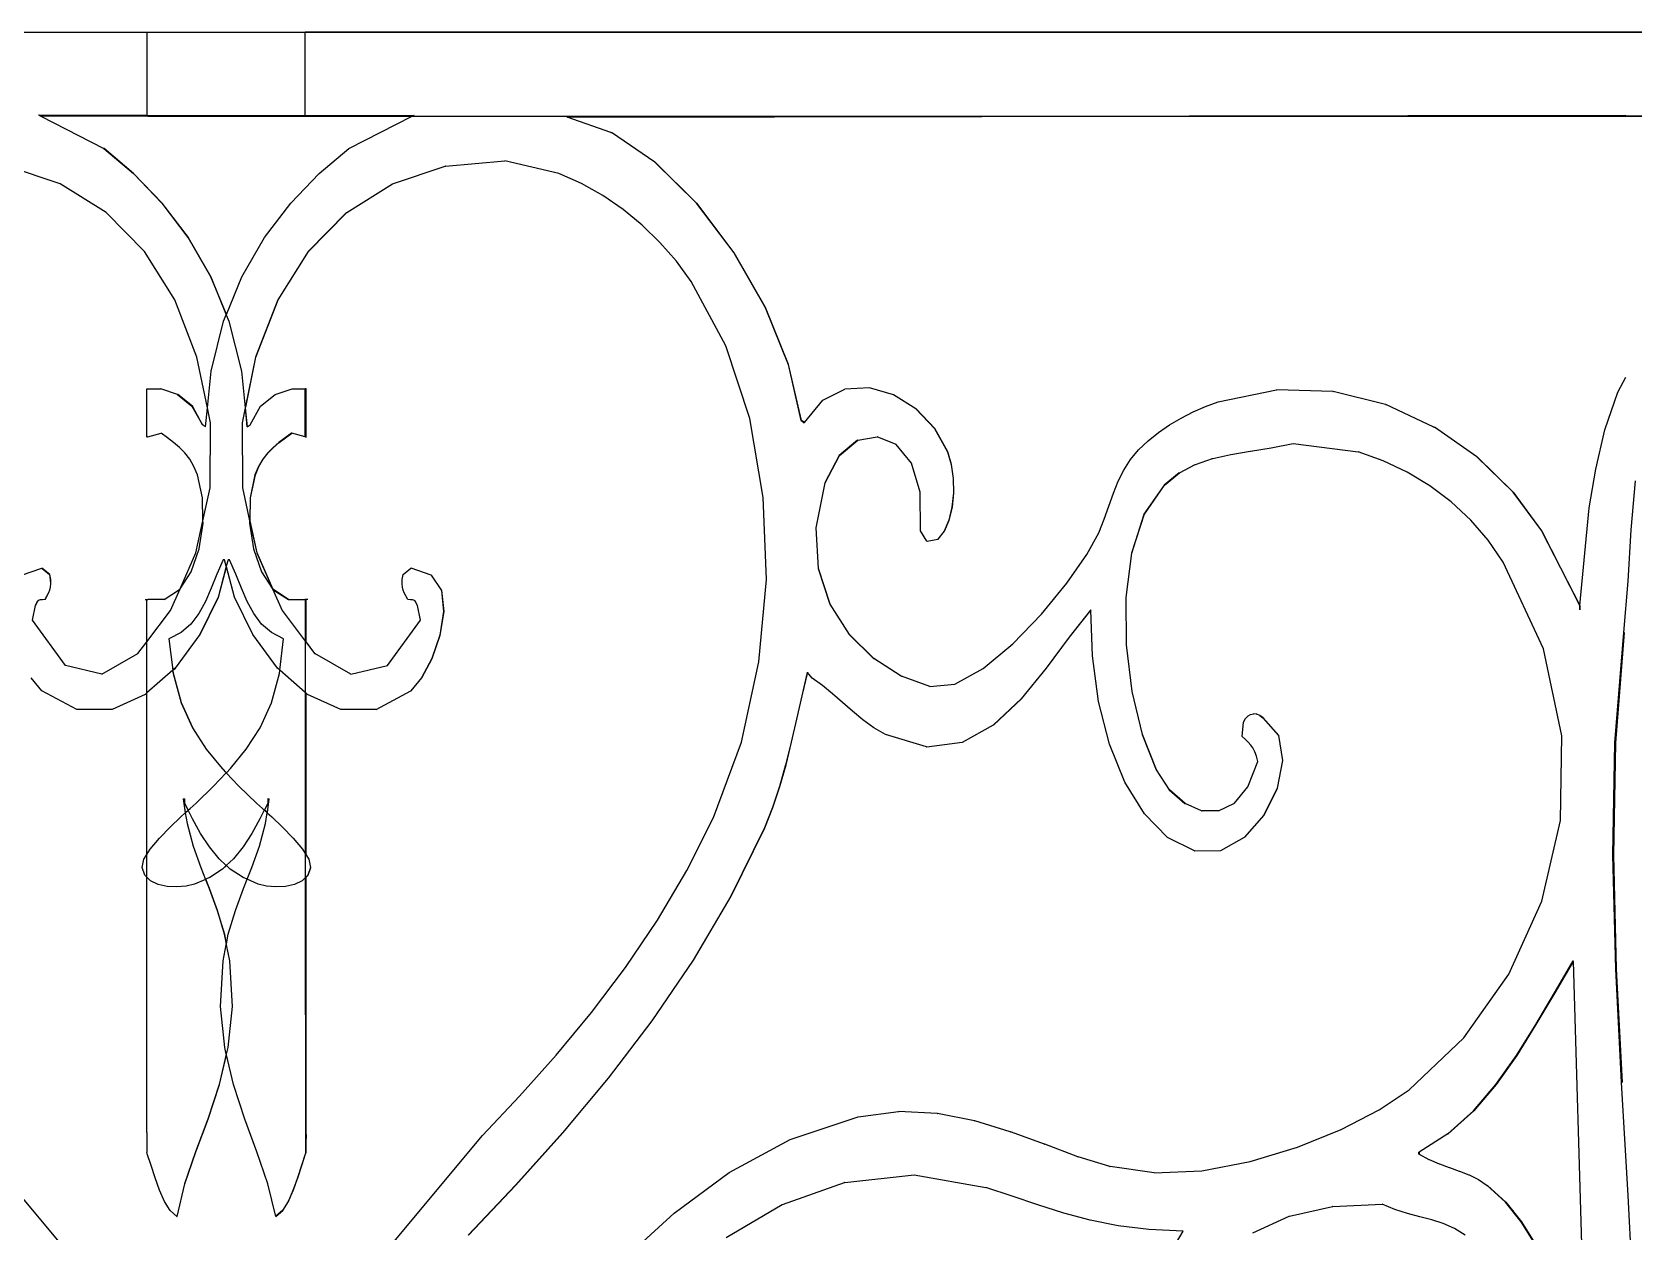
# Model space of a CAD drawing. Header units: inches. Extents: x 3672 to 10975, y -27382 to -746.
# Drawn here: x 4396.46 to 4407.75, y -26983.05 to -26974.6 of the extents above; entities that cross this region are included whole.
import ezdxf

# ---------------------------------------------------------------- set-up
doc = ezdxf.new("R2010")
doc.units = ezdxf.units.IN
doc.header["$LTSCALE"] = 17
doc.header["$MEASUREMENT"] = 0
doc.layers.add('25 BOT BAR', color=12, linetype='Continuous', lineweight=25)

msp = doc.modelspace()

# ---------------------------------------------------------------- linework, layer by layer
for p, q in [((4381.784, -26974.596), (4397.266, -26974.596)), ((4397.266, -26974.596), (4397.266, -26975.184)), ((4397.266, -26974.596), (4407.688, -26974.596)), ((4398.383, -26975.184), (4398.383, -26974.596)), ((4413.784, -26974.596), (4398.383, -26974.596)), ((4396.506, -26975.181), (4396.504, -26975.181)), ((4396.518, -26975.189), (4396.506, -26975.181)), ((4397.266, -26975.184), (4396.506, -26975.181)), ((4396.52, -26975.189), (4396.518, -26975.189)), ((4396.52, -26975.189), (4396.964, -26975.415)), ((4397.266, -26975.189), (4396.52, -26975.189)), ((4397.266, -26975.184), (4397.266, -26975.189)), ((4397.828, -26975.186), (4397.266, -26975.184)), ((4397.273, -26975.189), (4397.266, -26975.189)), ((4397.273, -26975.189), (4397.828, -26975.186)), ((4397.273, -26975.189), (4398.383, -26975.189)), ((4398.383, -26975.184), (4397.828, -26975.186)), ((4398.383, -26975.189), (4397.828, -26975.186)), ((4398.383, -26975.184), (4398.389, -26975.184)), ((4398.383, -26975.189), (4398.383, -26975.184)), ((4398.383, -26975.189), (4398.389, -26975.189)), ((4398.389, -26975.184), (4399.15, -26975.181)), ((4398.389, -26975.184), (4398.389, -26975.189)), ((4398.389, -26975.189), (4399.136, -26975.189)), ((4398.69, -26975.415), (4399.136, -26975.189)), ((4399.136, -26975.189), (4399.15, -26975.181)), ((4399.136, -26975.189), (4404.611, -26975.189)), ((4400.229, -26975.196), (4400.227, -26975.196)), ((4400.229, -26975.196), (4404.611, -26975.189)), ((4400.537, -26975.303), (4400.229, -26975.196)), ((4404.606, -26975.189), (4409.062, -26975.181)), ((4404.606, -26975.189), (4409.06, -26975.189)), ((4404.613, -26975.189), (4404.611, -26975.189)), ((4407.688, -26975.183), (4404.613, -26975.189)), ((4404.613, -26975.189), (4407.688, -26975.189)), ((4400.537, -26975.303), (4400.54, -26975.303)), ((4400.846, -26975.512), (4400.54, -26975.303)), ((4396.964, -26975.415), (4397.172, -26975.592)), ((4396.966, -26975.415), (4396.964, -26975.415)), ((4397.174, -26975.592), (4396.966, -26975.415)), ((4398.482, -26975.592), (4398.69, -26975.415)), ((4396.657, -26975.664), (4396.284, -26975.541)), ((4398.999, -26975.664), (4399.37, -26975.541)), ((4399.372, -26975.541), (4399.37, -26975.541)), ((4399.372, -26975.541), (4399.79, -26975.503)), ((4400.171, -26975.591), (4399.79, -26975.503)), ((4400.846, -26975.512), (4400.848, -26975.512)), ((4400.846, -26975.512), (4401.139, -26975.802)), ((4401.141, -26975.802), (4400.848, -26975.512)), ((4396.98, -26975.866), (4396.657, -26975.664)), ((4397.172, -26975.592), (4397.373, -26975.801)), ((4397.174, -26975.592), (4397.172, -26975.592)), ((4397.375, -26975.801), (4397.174, -26975.592)), ((4398.281, -26975.801), (4398.482, -26975.592)), ((4398.676, -26975.866), (4398.997, -26975.664)), ((4398.997, -26975.664), (4398.999, -26975.664)), ((4400.329, -26975.663), (4400.171, -26975.591)), ((4400.48, -26975.748), (4400.329, -26975.663)), ((4400.623, -26975.846), (4400.48, -26975.748)), ((4397.25, -26976.141), (4396.98, -26975.866)), ((4397.373, -26975.801), (4397.557, -26976.042)), ((4397.375, -26975.801), (4397.373, -26975.801)), ((4397.559, -26976.042), (4397.375, -26975.801)), ((4398.097, -26976.042), (4398.281, -26975.801)), ((4398.674, -26975.866), (4398.404, -26976.141)), ((4398.406, -26976.141), (4398.676, -26975.866)), ((4398.674, -26975.866), (4398.676, -26975.866)), ((4400.757, -26975.956), (4400.623, -26975.846)), ((4401.139, -26975.802), (4401.141, -26975.802)), ((4401.139, -26975.802), (4401.402, -26976.15)), ((4401.405, -26976.15), (4401.141, -26975.802)), ((4400.882, -26976.078), (4400.757, -26975.956)), ((4397.557, -26976.042), (4397.717, -26976.319)), ((4397.559, -26976.042), (4397.557, -26976.042)), ((4397.719, -26976.319), (4397.559, -26976.042)), ((4397.937, -26976.319), (4398.097, -26976.042)), ((4400.998, -26976.21), (4400.882, -26976.078)), ((4397.464, -26976.483), (4397.25, -26976.141)), ((4398.404, -26976.141), (4398.189, -26976.483)), ((4398.192, -26976.483), (4398.406, -26976.141)), ((4398.404, -26976.141), (4398.406, -26976.141)), ((4401.102, -26976.352), (4400.998, -26976.21)), ((4401.402, -26976.15), (4401.623, -26976.536)), ((4401.402, -26976.15), (4401.405, -26976.15)), ((4401.625, -26976.536), (4401.405, -26976.15)), ((4397.719, -26976.319), (4397.717, -26976.319)), ((4397.717, -26976.319), (4397.827, -26976.588)), ((4397.828, -26976.585), (4397.719, -26976.319)), ((4397.828, -26976.585), (4397.937, -26976.319)), ((4401.346, -26976.805), (4401.102, -26976.352)), ((4397.62, -26976.887), (4397.464, -26976.483)), ((4397.827, -26976.588), (4397.828, -26976.585)), ((4398.189, -26976.483), (4398.033, -26976.887)), ((4398.035, -26976.887), (4398.192, -26976.483)), ((4398.189, -26976.483), (4398.192, -26976.483)), ((4401.623, -26976.536), (4401.785, -26976.938)), ((4401.623, -26976.536), (4401.625, -26976.536)), ((4401.787, -26976.938), (4401.625, -26976.536)), ((4397.72, -26976.985), (4397.808, -26976.633)), ((4397.808, -26976.633), (4397.827, -26976.588)), ((4397.827, -26976.588), (4397.845, -26976.633)), ((4397.845, -26976.633), (4397.933, -26976.985)), ((4401.515, -26977.319), (4401.346, -26976.805)), ((4397.694, -26977.244), (4397.62, -26976.887)), ((4398.033, -26976.887), (4397.961, -26977.237)), ((4397.962, -26977.244), (4398.035, -26976.887)), ((4398.033, -26976.887), (4398.035, -26976.887)), ((4397.694, -26977.244), (4397.72, -26976.985)), ((4397.933, -26976.985), (4397.96, -26977.244)), ((4401.785, -26976.938), (4401.787, -26976.938)), ((4401.785, -26976.938), (4401.876, -26977.333)), ((4401.879, -26977.333), (4401.787, -26976.938)), ((4407.631, -26977.133), (4407.688, -26977.026)), ((4397.266, -26977.108), (4397.273, -26977.108)), ((4397.266, -26977.449), (4397.266, -26977.108)), ((4397.273, -26977.108), (4397.363, -26977.11)), ((4397.363, -26977.11), (4397.365, -26977.11)), ((4397.484, -26977.149), (4397.365, -26977.11)), ((4397.484, -26977.149), (4397.486, -26977.149)), ((4397.484, -26977.149), (4397.585, -26977.231)), ((4397.588, -26977.231), (4397.486, -26977.149)), ((4398.068, -26977.231), (4398.17, -26977.149)), ((4398.17, -26977.149), (4398.291, -26977.11)), ((4398.291, -26977.11), (4398.383, -26977.108)), ((4398.389, -26977.108), (4398.383, -26977.108)), ((4398.383, -26977.447), (4398.383, -26977.108)), ((4398.389, -26977.449), (4398.389, -26977.108)), ((4402.029, -26977.19), (4402.186, -26977.112)), ((4402.358, -26977.103), (4402.186, -26977.112)), ((4402.527, -26977.152), (4402.358, -26977.103)), ((4404.816, -26977.201), (4405.227, -26977.117)), ((4405.227, -26977.117), (4405.23, -26977.117)), ((4405.623, -26977.128), (4405.23, -26977.117)), ((4405.623, -26977.128), (4405.625, -26977.128)), ((4405.995, -26977.22), (4405.625, -26977.128)), ((4407.541, -26977.397), (4407.631, -26977.133)), ((4397.585, -26977.231), (4397.588, -26977.231)), ((4397.585, -26977.231), (4397.658, -26977.362)), ((4397.66, -26977.362), (4397.588, -26977.231)), ((4397.68, -26977.376), (4397.694, -26977.244)), ((4397.715, -26977.348), (4397.694, -26977.244)), ((4397.96, -26977.244), (4397.938, -26977.348)), ((4397.961, -26977.237), (4397.96, -26977.244)), ((4397.96, -26977.244), (4397.973, -26977.377)), ((4397.962, -26977.244), (4397.961, -26977.237)), ((4397.975, -26977.376), (4397.962, -26977.244)), ((4397.996, -26977.362), (4398.068, -26977.231)), ((4401.9, -26977.347), (4402.029, -26977.19)), ((4402.527, -26977.152), (4402.529, -26977.152)), ((4402.685, -26977.251), (4402.529, -26977.152)), ((4402.685, -26977.251), (4402.687, -26977.251)), ((4402.685, -26977.251), (4402.817, -26977.388)), ((4402.819, -26977.388), (4402.687, -26977.251)), ((4404.639, -26977.272), (4404.727, -26977.234)), ((4404.727, -26977.234), (4404.816, -26977.201)), ((4405.995, -26977.22), (4405.998, -26977.22)), ((4406.336, -26977.378), (4405.998, -26977.22)), ((4397.658, -26977.362), (4397.66, -26977.362)), ((4397.68, -26977.376), (4397.66, -26977.362)), ((4397.68, -26977.377), (4397.68, -26977.376)), ((4397.714, -26977.807), (4397.715, -26977.348)), ((4397.938, -26977.348), (4397.94, -26977.807)), ((4397.973, -26977.377), (4397.975, -26977.376)), ((4397.975, -26977.376), (4397.996, -26977.362)), ((4401.61, -26977.874), (4401.515, -26977.319)), ((4401.876, -26977.333), (4401.879, -26977.333)), ((4401.9, -26977.347), (4401.879, -26977.333)), ((4401.879, -26977.333), (4401.899, -26977.348)), ((4401.899, -26977.348), (4401.9, -26977.347)), ((4404.395, -26977.417), (4404.473, -26977.363)), ((4404.473, -26977.363), (4404.554, -26977.315)), ((4404.554, -26977.315), (4404.639, -26977.272)), ((4397.273, -26977.447), (4397.266, -26977.449)), ((4397.273, -26977.447), (4397.367, -26977.421)), ((4397.412, -26977.454), (4397.367, -26977.421)), ((4397.455, -26977.488), (4397.412, -26977.454)), ((4397.497, -26977.523), (4397.455, -26977.488)), ((4398.198, -26977.488), (4398.157, -26977.523)), ((4398.159, -26977.523), (4398.2, -26977.488)), ((4398.242, -26977.454), (4398.198, -26977.488)), ((4398.2, -26977.488), (4398.198, -26977.488)), ((4398.2, -26977.488), (4398.244, -26977.454)), ((4398.287, -26977.421), (4398.242, -26977.454)), ((4398.244, -26977.454), (4398.242, -26977.454)), ((4398.244, -26977.454), (4398.289, -26977.421)), ((4398.289, -26977.421), (4398.287, -26977.421)), ((4398.383, -26977.447), (4398.289, -26977.421)), ((4398.383, -26977.447), (4398.389, -26977.449)), ((4402.274, -26977.471), (4402.145, -26977.579)), ((4402.147, -26977.579), (4402.276, -26977.471)), ((4402.274, -26977.471), (4402.276, -26977.471)), ((4402.276, -26977.471), (4402.414, -26977.447)), ((4402.546, -26977.502), (4402.414, -26977.447)), ((4402.817, -26977.388), (4402.819, -26977.388)), ((4402.817, -26977.388), (4402.909, -26977.553)), ((4402.911, -26977.553), (4402.819, -26977.388)), ((4404.255, -26977.538), (4404.322, -26977.475)), ((4404.322, -26977.475), (4404.395, -26977.417)), ((4406.336, -26977.378), (4406.339, -26977.378)), ((4406.638, -26977.589), (4406.339, -26977.378)), ((4407.476, -26977.676), (4407.541, -26977.397)), ((4397.535, -26977.561), (4397.497, -26977.523)), ((4397.569, -26977.604), (4397.535, -26977.561)), ((4398.119, -26977.561), (4398.084, -26977.604)), ((4398.087, -26977.604), (4398.121, -26977.561)), ((4398.157, -26977.523), (4398.119, -26977.561)), ((4398.121, -26977.561), (4398.119, -26977.561)), ((4398.121, -26977.561), (4398.159, -26977.523)), ((4398.159, -26977.523), (4398.157, -26977.523)), ((4402.145, -26977.579), (4402.045, -26977.772)), ((4402.047, -26977.772), (4402.147, -26977.579)), ((4402.145, -26977.579), (4402.147, -26977.579)), ((4402.654, -26977.633), (4402.546, -26977.502)), ((4402.909, -26977.553), (4402.911, -26977.553)), ((4402.909, -26977.553), (4402.934, -26977.641)), ((4402.936, -26977.641), (4402.911, -26977.553)), ((4404.197, -26977.607), (4404.255, -26977.538)), ((4404.656, -26977.641), (4404.775, -26977.6)), ((4404.775, -26977.6), (4404.777, -26977.6)), ((4404.777, -26977.6), (4404.904, -26977.571)), ((4404.904, -26977.571), (4404.906, -26977.571)), ((4404.906, -26977.571), (4405.042, -26977.548)), ((4405.042, -26977.548), (4405.044, -26977.548)), ((4405.044, -26977.548), (4405.188, -26977.525)), ((4405.19, -26977.525), (4405.188, -26977.525)), ((4405.19, -26977.525), (4405.343, -26977.494)), ((4405.343, -26977.494), (4405.803, -26977.553)), ((4405.979, -26977.616), (4405.803, -26977.553)), ((4406.638, -26977.589), (4406.64, -26977.589)), ((4406.638, -26977.589), (4406.893, -26977.837)), ((4406.895, -26977.837), (4406.64, -26977.589)), ((4397.599, -26977.655), (4397.569, -26977.604)), ((4397.624, -26977.714), (4397.599, -26977.655)), ((4397.659, -26977.876), (4397.624, -26977.714)), ((4398.029, -26977.714), (4397.995, -26977.876)), ((4397.997, -26977.876), (4398.032, -26977.714)), ((4398.054, -26977.655), (4398.029, -26977.714)), ((4398.032, -26977.714), (4398.029, -26977.714)), ((4398.032, -26977.714), (4398.057, -26977.655)), ((4398.084, -26977.604), (4398.054, -26977.655)), ((4398.057, -26977.655), (4398.054, -26977.655)), ((4398.057, -26977.655), (4398.087, -26977.604)), ((4398.087, -26977.604), (4398.084, -26977.604)), ((4402.717, -26977.837), (4402.654, -26977.633)), ((4402.934, -26977.641), (4402.936, -26977.641)), ((4402.934, -26977.641), (4402.948, -26977.74)), ((4402.95, -26977.74), (4402.936, -26977.641)), ((4404.112, -26977.76), (4404.15, -26977.681)), ((4404.15, -26977.681), (4404.197, -26977.607)), ((4404.541, -26977.701), (4404.434, -26977.787)), ((4404.437, -26977.787), (4404.543, -26977.701)), ((4404.541, -26977.701), (4404.543, -26977.701)), ((4404.543, -26977.701), (4404.654, -26977.641)), ((4404.654, -26977.641), (4404.656, -26977.641)), ((4406.148, -26977.696), (4405.979, -26977.616)), ((4406.308, -26977.793), (4406.148, -26977.696)), ((4407.43, -26977.948), (4407.476, -26977.676)), ((4397.662, -26978.04), (4397.714, -26977.807)), ((4397.94, -26977.807), (4397.991, -26978.04)), ((4402.045, -26977.772), (4401.98, -26978.089)), ((4401.982, -26978.089), (4402.047, -26977.772)), ((4402.045, -26977.772), (4402.047, -26977.772)), ((4402.948, -26977.74), (4402.95, -26977.74)), ((4402.948, -26977.74), (4402.95, -26977.842)), ((4402.952, -26977.842), (4402.95, -26977.74)), ((4404.078, -26977.844), (4404.112, -26977.76)), ((4404.434, -26977.787), (4404.293, -26977.993)), ((4404.295, -26977.993), (4404.437, -26977.787)), ((4404.434, -26977.787), (4404.437, -26977.787)), ((4406.457, -26977.906), (4406.308, -26977.793)), ((4407.725, -26978.102), (4407.757, -26977.758)), ((4397.662, -26978.04), (4397.659, -26977.876)), ((4397.995, -26977.876), (4397.992, -26978.031)), ((4397.994, -26978.04), (4397.997, -26977.876)), ((4397.997, -26977.876), (4397.995, -26977.876)), ((4401.632, -26978.452), (4401.61, -26977.874)), ((4402.718, -26978.109), (4402.717, -26977.837)), ((4402.95, -26977.842), (4402.94, -26977.943)), ((4402.943, -26977.943), (4402.952, -26977.842)), ((4402.95, -26977.842), (4402.952, -26977.842)), ((4404.013, -26978.026), (4404.078, -26977.844)), ((4406.595, -26978.033), (4406.457, -26977.906)), ((4406.893, -26977.837), (4406.895, -26977.837)), ((4406.893, -26977.837), (4407.094, -26978.109)), ((4407.096, -26978.109), (4406.895, -26977.837)), ((4397.612, -26978.265), (4397.662, -26978.04)), ((4397.663, -26978.056), (4397.662, -26978.04)), ((4397.992, -26978.031), (4397.991, -26978.04)), ((4397.991, -26978.04), (4397.993, -26978.049)), ((4397.991, -26978.04), (4397.991, -26978.056)), ((4397.994, -26978.04), (4397.992, -26978.031)), ((4397.993, -26978.049), (4397.994, -26978.04)), ((4397.993, -26978.049), (4398.042, -26978.265)), ((4398.044, -26978.265), (4397.994, -26978.04)), ((4402.919, -26978.035), (4402.886, -26978.112)), ((4402.888, -26978.112), (4402.921, -26978.035)), ((4402.94, -26977.943), (4402.919, -26978.035)), ((4402.919, -26978.035), (4402.921, -26978.035)), ((4402.921, -26978.035), (4402.943, -26977.943)), ((4402.94, -26977.943), (4402.943, -26977.943)), ((4403.975, -26978.124), (4404.013, -26978.026)), ((4404.293, -26977.993), (4404.205, -26978.266)), ((4404.207, -26978.266), (4404.295, -26977.993)), ((4404.293, -26977.993), (4404.295, -26977.993)), ((4406.717, -26978.174), (4406.595, -26978.033)), ((4407.365, -26978.636), (4407.43, -26977.948)), ((4397.636, -26978.236), (4397.663, -26978.056)), ((4397.991, -26978.056), (4398.018, -26978.236)), ((4401.98, -26978.089), (4401.997, -26978.375)), ((4401.98, -26978.089), (4401.982, -26978.089)), ((4401.999, -26978.375), (4401.982, -26978.089)), ((4402.763, -26978.182), (4402.718, -26978.109)), ((4402.886, -26978.112), (4402.841, -26978.168)), ((4402.843, -26978.168), (4402.888, -26978.112)), ((4402.886, -26978.112), (4402.888, -26978.112)), ((4403.89, -26978.277), (4403.975, -26978.124)), ((4407.094, -26978.109), (4407.363, -26978.636)), ((4407.094, -26978.109), (4407.096, -26978.109)), ((4407.365, -26978.636), (4407.096, -26978.109)), ((4407.704, -26978.465), (4407.725, -26978.102)), ((4397.501, -26978.517), (4397.612, -26978.265)), ((4397.58, -26978.398), (4397.636, -26978.236)), ((4398.018, -26978.236), (4398.074, -26978.398)), ((4398.042, -26978.265), (4398.044, -26978.265)), ((4398.042, -26978.265), (4398.148, -26978.507)), ((4398.154, -26978.517), (4398.044, -26978.265)), ((4402.763, -26978.182), (4402.765, -26978.182)), ((4402.765, -26978.182), (4402.841, -26978.168)), ((4402.841, -26978.168), (4402.843, -26978.168)), ((4403.75, -26978.477), (4403.89, -26978.277)), ((4404.205, -26978.266), (4404.165, -26978.58)), ((4404.167, -26978.58), (4404.207, -26978.266)), ((4404.205, -26978.266), (4404.207, -26978.266)), ((4406.824, -26978.329), (4406.717, -26978.174)), ((4396.383, -26978.421), (4396.526, -26978.372)), ((4396.528, -26978.372), (4396.526, -26978.372)), ((4396.526, -26978.372), (4396.527, -26978.373)), ((4396.528, -26978.372), (4396.527, -26978.373)), ((4396.527, -26978.373), (4396.582, -26978.416)), ((4396.584, -26978.416), (4396.528, -26978.372)), ((4397.804, -26978.314), (4397.761, -26978.415)), ((4397.827, -26978.359), (4397.769, -26978.576)), ((4397.772, -26978.576), (4397.828, -26978.363)), ((4397.815, -26978.314), (4397.804, -26978.314)), ((4397.827, -26978.359), (4397.815, -26978.314)), ((4397.839, -26978.314), (4397.827, -26978.359)), ((4397.828, -26978.363), (4397.827, -26978.359)), ((4397.884, -26978.576), (4397.828, -26978.363)), ((4397.85, -26978.314), (4397.839, -26978.314)), ((4397.893, -26978.415), (4397.85, -26978.314)), ((4399.072, -26978.416), (4399.128, -26978.372)), ((4399.128, -26978.372), (4399.13, -26978.372)), ((4399.13, -26978.372), (4399.129, -26978.373)), ((4399.27, -26978.421), (4399.13, -26978.372)), ((4401.997, -26978.375), (4401.999, -26978.375)), ((4401.997, -26978.375), (4402.08, -26978.626)), ((4402.082, -26978.626), (4401.999, -26978.375)), ((4407.109, -26978.94), (4406.824, -26978.329)), ((4396.584, -26978.416), (4396.582, -26978.416)), ((4396.582, -26978.416), (4396.587, -26978.453)), ((4396.589, -26978.453), (4396.584, -26978.416)), ((4396.588, -26978.482), (4396.586, -26978.506)), ((4396.589, -26978.453), (4396.587, -26978.453)), ((4396.587, -26978.453), (4396.588, -26978.482)), ((4396.588, -26978.506), (4396.59, -26978.482)), ((4396.59, -26978.482), (4396.588, -26978.482)), ((4396.59, -26978.482), (4396.589, -26978.453)), ((4397.501, -26978.517), (4397.58, -26978.398)), ((4397.761, -26978.415), (4397.721, -26978.513)), ((4397.933, -26978.513), (4397.893, -26978.415)), ((4398.074, -26978.398), (4398.152, -26978.517)), ((4399.066, -26978.482), (4399.067, -26978.453)), ((4399.068, -26978.506), (4399.066, -26978.482)), ((4399.067, -26978.453), (4399.072, -26978.416)), ((4399.27, -26978.421), (4399.343, -26978.53)), ((4399.27, -26978.421), (4399.273, -26978.421)), ((4399.345, -26978.53), (4399.273, -26978.421)), ((4401.58, -26979.033), (4401.632, -26978.452)), ((4403.571, -26978.696), (4403.75, -26978.477)), ((4407.673, -26978.826), (4407.704, -26978.465)), ((4396.495, -26978.608), (4396.489, -26978.619)), ((4396.492, -26978.619), (4396.497, -26978.608)), ((4396.5, -26978.602), (4396.495, -26978.608)), ((4396.497, -26978.608), (4396.495, -26978.608)), ((4396.497, -26978.608), (4396.502, -26978.602)), ((4396.502, -26978.602), (4396.5, -26978.602)), ((4396.506, -26978.598), (4396.502, -26978.602)), ((4396.508, -26978.598), (4396.506, -26978.598)), ((4396.515, -26978.596), (4396.508, -26978.598)), ((4396.517, -26978.596), (4396.515, -26978.596)), ((4396.528, -26978.595), (4396.517, -26978.596)), ((4396.531, -26978.595), (4396.528, -26978.595)), ((4396.548, -26978.592), (4396.531, -26978.595)), ((4396.562, -26978.568), (4396.548, -26978.592)), ((4396.551, -26978.592), (4396.548, -26978.592)), ((4396.551, -26978.592), (4396.564, -26978.568)), ((4396.573, -26978.547), (4396.562, -26978.568)), ((4396.564, -26978.568), (4396.562, -26978.568)), ((4396.564, -26978.568), (4396.575, -26978.547)), ((4396.581, -26978.527), (4396.573, -26978.547)), ((4396.575, -26978.547), (4396.573, -26978.547)), ((4396.575, -26978.547), (4396.583, -26978.527)), ((4396.586, -26978.506), (4396.581, -26978.527)), ((4396.583, -26978.527), (4396.581, -26978.527)), ((4396.583, -26978.527), (4396.588, -26978.506)), ((4396.588, -26978.506), (4396.586, -26978.506)), ((4397.254, -26978.592), (4397.256, -26978.592)), ((4397.256, -26978.592), (4397.266, -26978.592)), ((4397.266, -26978.592), (4397.273, -26978.592)), ((4397.266, -26978.891), (4397.266, -26978.592)), ((4397.388, -26978.594), (4397.273, -26978.592)), ((4397.388, -26978.594), (4397.497, -26978.523)), ((4397.434, -26978.671), (4397.501, -26978.517)), ((4397.497, -26978.523), (4397.501, -26978.517)), ((4397.68, -26978.607), (4397.633, -26978.692)), ((4397.769, -26978.576), (4397.641, -26978.839)), ((4397.643, -26978.839), (4397.772, -26978.576)), ((4397.721, -26978.513), (4397.68, -26978.607)), ((4397.772, -26978.576), (4397.769, -26978.576)), ((4398.013, -26978.839), (4397.884, -26978.576)), ((4397.974, -26978.607), (4397.933, -26978.513)), ((4398.021, -26978.692), (4397.974, -26978.607)), ((4398.154, -26978.517), (4398.148, -26978.507)), ((4398.148, -26978.507), (4398.152, -26978.517)), ((4398.152, -26978.517), (4398.22, -26978.671)), ((4398.152, -26978.517), (4398.157, -26978.523)), ((4398.159, -26978.523), (4398.154, -26978.517)), ((4398.157, -26978.523), (4398.154, -26978.517)), ((4398.159, -26978.523), (4398.157, -26978.523)), ((4398.158, -26978.524), (4398.157, -26978.523)), ((4398.158, -26978.524), (4398.266, -26978.594)), ((4398.266, -26978.594), (4398.159, -26978.523)), ((4398.266, -26978.594), (4398.383, -26978.592)), ((4398.389, -26978.592), (4398.383, -26978.592)), ((4398.383, -26978.592), (4398.383, -26978.883)), ((4398.4, -26978.592), (4398.389, -26978.592)), ((4398.389, -26978.891), (4398.389, -26978.592)), ((4398.402, -26978.592), (4398.4, -26978.592)), ((4399.073, -26978.527), (4399.068, -26978.506)), ((4399.081, -26978.547), (4399.073, -26978.527)), ((4399.092, -26978.568), (4399.081, -26978.547)), ((4399.105, -26978.592), (4399.092, -26978.568)), ((4399.125, -26978.595), (4399.105, -26978.592)), ((4399.139, -26978.596), (4399.125, -26978.595)), ((4399.148, -26978.598), (4399.139, -26978.596)), ((4399.154, -26978.602), (4399.148, -26978.598)), ((4399.159, -26978.608), (4399.154, -26978.602)), ((4399.164, -26978.619), (4399.159, -26978.608)), ((4399.343, -26978.53), (4399.358, -26978.678)), ((4399.343, -26978.53), (4399.345, -26978.53)), ((4399.361, -26978.678), (4399.345, -26978.53)), ((4404.165, -26978.58), (4404.167, -26978.58)), ((4404.165, -26978.58), (4404.168, -26978.913)), ((4404.17, -26978.913), (4404.167, -26978.58)), ((4396.481, -26978.636), (4396.459, -26978.738)), ((4396.461, -26978.738), (4396.483, -26978.636)), ((4396.489, -26978.619), (4396.481, -26978.636)), ((4396.483, -26978.636), (4396.481, -26978.636)), ((4396.483, -26978.636), (4396.492, -26978.619)), ((4396.492, -26978.619), (4396.489, -26978.619)), ((4397.266, -26978.891), (4397.434, -26978.671)), ((4397.633, -26978.692), (4397.577, -26978.766)), ((4398.076, -26978.766), (4398.021, -26978.692)), ((4398.22, -26978.671), (4398.383, -26978.886)), ((4399.173, -26978.636), (4399.164, -26978.619)), ((4399.195, -26978.738), (4399.173, -26978.636)), ((4399.358, -26978.678), (4399.331, -26978.845)), ((4399.333, -26978.845), (4399.361, -26978.678)), ((4399.358, -26978.678), (4399.361, -26978.678)), ((4402.08, -26978.626), (4402.215, -26978.839)), ((4402.08, -26978.626), (4402.082, -26978.626)), ((4402.217, -26978.839), (4402.082, -26978.626)), ((4403.368, -26978.906), (4403.571, -26978.696)), ((4403.918, -26978.665), (4403.765, -26978.858)), ((4403.767, -26978.858), (4403.918, -26978.668)), ((4403.918, -26978.668), (4403.918, -26978.665)), ((4403.929, -26978.991), (4403.918, -26978.668)), ((4407.363, -26978.636), (4407.363, -26978.665)), ((4407.363, -26978.636), (4407.365, -26978.636)), ((4407.363, -26978.665), (4407.365, -26978.642)), ((4407.365, -26978.642), (4407.365, -26978.636)), ((4396.459, -26978.738), (4396.692, -26979.058)), ((4396.461, -26978.738), (4396.459, -26978.738)), ((4396.694, -26979.058), (4396.461, -26978.738)), ((4397.509, -26978.826), (4397.422, -26978.87)), ((4397.641, -26978.839), (4397.466, -26979.076)), ((4397.468, -26979.076), (4397.643, -26978.839)), ((4397.577, -26978.766), (4397.509, -26978.826)), ((4397.643, -26978.839), (4397.641, -26978.839)), ((4398.188, -26979.076), (4398.013, -26978.839)), ((4398.145, -26978.826), (4398.076, -26978.766)), ((4398.231, -26978.87), (4398.145, -26978.826)), ((4398.962, -26979.058), (4399.195, -26978.738)), ((4402.215, -26978.839), (4402.387, -26979.009)), ((4402.215, -26978.839), (4402.217, -26978.839)), ((4402.389, -26979.009), (4402.217, -26978.839)), ((4407.61, -26979.602), (4407.673, -26978.826)), ((4407.677, -26978.826), (4407.615, -26979.602)), ((4407.617, -26979.602), (4407.679, -26978.826)), ((4397.204, -26978.973), (4397.266, -26978.891)), ((4397.266, -26979.251), (4397.266, -26978.891)), ((4397.422, -26978.87), (4397.449, -26979.091)), ((4398.205, -26979.091), (4398.231, -26978.87)), ((4398.389, -26978.891), (4398.383, -26978.883)), ((4398.383, -26978.883), (4398.383, -26978.886)), ((4398.383, -26978.886), (4398.389, -26978.894)), ((4398.383, -26978.886), (4398.383, -26979.248)), ((4398.451, -26978.973), (4398.389, -26978.891)), ((4398.389, -26978.894), (4398.389, -26978.891)), ((4398.389, -26978.894), (4398.449, -26978.973)), ((4399.331, -26978.845), (4399.274, -26979.008)), ((4399.277, -26979.008), (4399.333, -26978.845)), ((4399.331, -26978.845), (4399.333, -26978.845)), ((4403.159, -26979.079), (4403.368, -26978.906)), ((4403.765, -26978.858), (4403.603, -26979.077)), ((4403.605, -26979.077), (4403.767, -26978.858)), ((4403.765, -26978.858), (4403.767, -26978.858)), ((4404.168, -26978.913), (4404.17, -26978.913)), ((4404.168, -26978.913), (4404.208, -26979.242)), ((4404.21, -26979.242), (4404.17, -26978.913)), ((4407.238, -26979.553), (4407.109, -26978.94)), ((4396.694, -26979.058), (4396.692, -26979.058)), ((4396.949, -26979.119), (4396.694, -26979.058)), ((4396.949, -26979.119), (4397.204, -26978.973)), ((4398.449, -26978.973), (4398.451, -26978.973)), ((4398.705, -26979.119), (4398.451, -26978.973)), ((4398.705, -26979.119), (4398.962, -26979.058)), ((4399.274, -26979.008), (4399.202, -26979.145)), ((4399.204, -26979.145), (4399.277, -26979.008)), ((4399.274, -26979.008), (4399.277, -26979.008)), ((4401.456, -26979.598), (4401.58, -26979.033)), ((4402.387, -26979.009), (4402.389, -26979.009)), ((4402.582, -26979.133), (4402.389, -26979.009)), ((4403.973, -26979.311), (4403.929, -26978.991)), ((4396.526, -26979.236), (4396.452, -26979.145)), ((4397.449, -26979.091), (4397.266, -26979.251)), ((4397.451, -26979.089), (4397.449, -26979.091)), ((4397.449, -26979.093), (4397.451, -26979.091)), ((4397.449, -26979.091), (4397.449, -26979.093)), ((4397.449, -26979.093), (4397.452, -26979.114)), ((4397.451, -26979.091), (4397.468, -26979.076)), ((4397.466, -26979.076), (4397.451, -26979.089)), ((4397.451, -26979.091), (4397.451, -26979.089)), ((4397.454, -26979.114), (4397.451, -26979.091)), ((4397.452, -26979.114), (4397.454, -26979.114)), ((4397.452, -26979.114), (4397.509, -26979.321)), ((4397.511, -26979.321), (4397.454, -26979.114)), ((4397.468, -26979.076), (4397.466, -26979.076)), ((4398.145, -26979.321), (4398.202, -26979.114)), ((4398.205, -26979.091), (4398.188, -26979.076)), ((4398.202, -26979.114), (4398.205, -26979.091)), ((4398.383, -26979.248), (4398.205, -26979.091)), ((4399.202, -26979.145), (4399.128, -26979.236)), ((4399.13, -26979.236), (4399.204, -26979.145)), ((4399.202, -26979.145), (4399.204, -26979.145)), ((4401.921, -26979.104), (4401.882, -26979.272)), ((4401.884, -26979.272), (4401.923, -26979.107)), ((4401.923, -26979.107), (4401.921, -26979.104)), ((4401.955, -26979.148), (4401.923, -26979.107)), ((4402.028, -26979.2), (4401.955, -26979.148)), ((4402.582, -26979.133), (4402.584, -26979.133)), ((4402.785, -26979.207), (4402.584, -26979.133)), ((4402.959, -26979.189), (4403.159, -26979.079)), ((4403.603, -26979.077), (4403.427, -26979.293)), ((4403.429, -26979.293), (4403.605, -26979.077)), ((4403.603, -26979.077), (4403.605, -26979.077)), ((4396.773, -26979.368), (4396.526, -26979.236)), ((4397.255, -26979.262), (4397.022, -26979.368)), ((4397.266, -26979.251), (4397.255, -26979.262)), ((4397.257, -26979.262), (4397.255, -26979.262)), ((4397.257, -26979.262), (4397.266, -26979.253)), ((4397.266, -26979.253), (4397.266, -26979.251)), ((4397.266, -26980.39), (4397.266, -26979.253)), ((4398.389, -26979.253), (4398.383, -26979.248)), ((4398.383, -26979.248), (4398.383, -26980.38)), ((4398.399, -26979.262), (4398.389, -26979.253)), ((4398.39, -26980.39), (4398.389, -26979.253)), ((4398.634, -26979.368), (4398.399, -26979.262)), ((4398.883, -26979.368), (4399.128, -26979.236)), ((4399.128, -26979.236), (4399.13, -26979.236)), ((4401.882, -26979.272), (4401.845, -26979.437)), ((4401.847, -26979.437), (4401.884, -26979.272)), ((4401.882, -26979.272), (4401.884, -26979.272)), ((4402.098, -26979.257), (4402.028, -26979.2)), ((4402.239, -26979.38), (4402.098, -26979.257)), ((4402.785, -26979.207), (4402.959, -26979.189)), ((4403.427, -26979.293), (4403.232, -26979.477)), ((4403.234, -26979.477), (4403.429, -26979.293)), ((4403.427, -26979.293), (4403.429, -26979.293)), ((4404.208, -26979.242), (4404.21, -26979.242)), ((4404.208, -26979.242), (4404.28, -26979.543)), ((4404.282, -26979.543), (4404.21, -26979.242)), ((4396.775, -26979.368), (4396.773, -26979.368)), ((4397.02, -26979.368), (4396.775, -26979.368)), ((4397.022, -26979.368), (4397.02, -26979.368)), ((4397.509, -26979.321), (4397.589, -26979.497)), ((4397.509, -26979.321), (4397.511, -26979.321)), ((4397.591, -26979.497), (4397.511, -26979.321)), ((4398.065, -26979.497), (4398.145, -26979.321)), ((4398.883, -26979.368), (4398.634, -26979.368)), ((4402.312, -26979.44), (4402.239, -26979.38)), ((4404.051, -26979.611), (4403.973, -26979.311)), ((4405.026, -26979.413), (4405.044, -26979.402)), ((4405.044, -26979.402), (4405.065, -26979.398)), ((4405.065, -26979.398), (4405.067, -26979.398)), ((4405.067, -26979.398), (4405.066, -26979.398)), ((4405.086, -26979.401), (4405.067, -26979.398)), ((4405.086, -26979.401), (4405.088, -26979.401)), ((4405.108, -26979.411), (4405.088, -26979.401)), ((4397.589, -26979.497), (4397.591, -26979.497)), ((4397.589, -26979.497), (4397.686, -26979.648)), ((4397.688, -26979.648), (4397.591, -26979.497)), ((4397.967, -26979.648), (4398.065, -26979.497)), ((4401.845, -26979.437), (4401.808, -26979.599)), ((4401.81, -26979.599), (4401.847, -26979.437)), ((4401.845, -26979.437), (4401.847, -26979.437)), ((4402.389, -26979.496), (4402.312, -26979.44)), ((4402.471, -26979.544), (4402.389, -26979.496)), ((4403.013, -26979.599), (4403.232, -26979.477)), ((4403.232, -26979.477), (4403.234, -26979.477)), ((4404.984, -26979.558), (4404.995, -26979.456)), ((4404.995, -26979.456), (4405.009, -26979.431)), ((4405.009, -26979.431), (4405.026, -26979.413)), ((4405.108, -26979.411), (4405.11, -26979.411)), ((4405.108, -26979.411), (4405.13, -26979.426)), ((4405.132, -26979.426), (4405.11, -26979.411)), ((4405.13, -26979.426), (4405.132, -26979.426)), ((4405.13, -26979.426), (4405.24, -26979.552)), ((4405.242, -26979.552), (4405.132, -26979.426)), ((4401.259, -26980.129), (4401.456, -26979.598)), ((4401.808, -26979.599), (4401.768, -26979.757)), ((4401.771, -26979.757), (4401.81, -26979.599)), ((4401.808, -26979.599), (4401.81, -26979.599)), ((4402.76, -26979.631), (4402.471, -26979.544)), ((4402.76, -26979.631), (4402.762, -26979.631)), ((4402.762, -26979.631), (4403.011, -26979.599)), ((4403.011, -26979.599), (4403.013, -26979.599)), ((4404.159, -26979.88), (4404.051, -26979.611)), ((4404.28, -26979.543), (4404.282, -26979.543)), ((4404.28, -26979.543), (4404.378, -26979.792)), ((4404.381, -26979.792), (4404.282, -26979.543)), ((4405.008, -26979.579), (4404.984, -26979.558)), ((4405.028, -26979.598), (4405.008, -26979.579)), ((4405.045, -26979.618), (4405.028, -26979.598)), ((4405.06, -26979.639), (4405.045, -26979.618)), ((4405.24, -26979.552), (4405.242, -26979.552)), ((4405.24, -26979.552), (4405.27, -26979.727)), ((4405.272, -26979.727), (4405.242, -26979.552)), ((4407.228, -26980.151), (4407.238, -26979.553)), ((4407.596, -26980.393), (4407.61, -26979.602)), ((4407.615, -26979.602), (4407.601, -26980.393)), ((4407.603, -26980.393), (4407.617, -26979.602)), ((4407.615, -26979.602), (4407.617, -26979.602)), ((4397.686, -26979.648), (4397.688, -26979.648)), ((4397.686, -26979.648), (4397.797, -26979.783)), ((4397.799, -26979.783), (4397.688, -26979.648)), ((4397.857, -26979.783), (4397.967, -26979.648)), ((4405.025, -26979.912), (4405.096, -26979.734)), ((4405.073, -26979.665), (4405.06, -26979.639)), ((4405.085, -26979.696), (4405.073, -26979.665)), ((4405.096, -26979.734), (4405.085, -26979.696)), ((4405.27, -26979.727), (4405.231, -26979.923)), ((4405.233, -26979.923), (4405.272, -26979.727)), ((4405.27, -26979.727), (4405.272, -26979.727)), ((4397.737, -26979.907), (4397.827, -26979.814)), ((4397.797, -26979.783), (4397.799, -26979.783)), ((4397.797, -26979.783), (4397.827, -26979.814)), ((4397.828, -26979.813), (4397.799, -26979.783)), ((4397.827, -26979.814), (4397.828, -26979.813)), ((4397.827, -26979.814), (4397.916, -26979.907)), ((4397.828, -26979.813), (4397.857, -26979.783)), ((4401.768, -26979.757), (4401.725, -26979.911)), ((4401.727, -26979.911), (4401.771, -26979.757)), ((4401.768, -26979.757), (4401.771, -26979.757)), ((4404.378, -26979.792), (4404.381, -26979.792)), ((4404.378, -26979.792), (4404.471, -26979.933)), ((4404.473, -26979.933), (4404.381, -26979.792)), ((4397.614, -26980.027), (4397.737, -26979.907)), ((4397.916, -26979.907), (4398.039, -26980.027)), ((4401.725, -26979.911), (4401.676, -26980.059)), ((4401.678, -26980.059), (4401.727, -26979.911)), ((4401.725, -26979.911), (4401.727, -26979.911)), ((4404.296, -26980.103), (4404.159, -26979.88)), ((4404.471, -26979.933), (4404.473, -26979.933)), ((4404.471, -26979.933), (4404.581, -26980.031)), ((4404.583, -26980.031), (4404.473, -26979.933)), ((4404.93, -26980.027), (4405.025, -26979.912)), ((4405.231, -26979.923), (4405.137, -26980.113)), ((4405.139, -26980.113), (4405.233, -26979.923)), ((4405.231, -26979.923), (4405.233, -26979.923)), ((4397.523, -26979.997), (4397.525, -26979.997)), ((4397.523, -26979.997), (4397.538, -26980.096)), ((4397.54, -26980.094), (4397.525, -26979.997)), ((4397.525, -26979.997), (4397.534, -26979.997)), ((4397.534, -26980.027), (4397.534, -26979.997)), ((4397.559, -26980.077), (4397.534, -26980.027)), ((4397.54, -26980.094), (4397.559, -26980.077)), ((4397.559, -26980.077), (4397.572, -26980.066)), ((4397.589, -26980.138), (4397.559, -26980.077)), ((4397.572, -26980.066), (4397.614, -26980.027)), ((4398.039, -26980.027), (4398.082, -26980.066)), ((4398.094, -26980.077), (4398.064, -26980.138)), ((4398.082, -26980.066), (4398.094, -26980.077)), ((4398.095, -26980.076), (4398.094, -26980.077)), ((4398.094, -26980.077), (4398.096, -26980.078)), ((4398.119, -26980.027), (4398.095, -26980.076)), ((4398.097, -26980.077), (4398.095, -26980.076)), ((4398.096, -26980.078), (4398.097, -26980.077)), ((4398.096, -26980.078), (4398.115, -26980.096)), ((4398.097, -26980.077), (4398.121, -26980.027)), ((4398.116, -26980.094), (4398.097, -26980.077)), ((4398.116, -26980.094), (4398.13, -26979.997)), ((4398.119, -26979.997), (4398.119, -26980.027)), ((4398.121, -26979.997), (4398.119, -26979.997)), ((4398.121, -26980.027), (4398.119, -26980.027)), ((4398.121, -26980.027), (4398.121, -26979.997)), ((4398.121, -26979.997), (4398.13, -26979.997)), ((4401.676, -26980.059), (4401.618, -26980.202)), ((4401.621, -26980.202), (4401.678, -26980.059)), ((4401.676, -26980.059), (4401.678, -26980.059)), ((4404.581, -26980.031), (4404.583, -26980.031)), ((4404.699, -26980.082), (4404.583, -26980.031)), ((4404.699, -26980.082), (4404.702, -26980.082)), ((4404.819, -26980.082), (4404.702, -26980.082)), ((4404.819, -26980.082), (4404.93, -26980.027)), ((4397.356, -26980.274), (4397.432, -26980.196)), ((4397.432, -26980.196), (4397.507, -26980.125)), ((4397.507, -26980.125), (4397.538, -26980.096)), ((4397.538, -26980.096), (4397.54, -26980.094)), ((4397.538, -26980.096), (4397.55, -26980.172)), ((4397.55, -26980.172), (4397.593, -26980.331)), ((4397.646, -26980.242), (4397.589, -26980.138)), ((4398.064, -26980.138), (4398.007, -26980.242)), ((4398.06, -26980.331), (4398.104, -26980.172)), ((4398.104, -26980.172), (4398.115, -26980.096)), ((4398.115, -26980.096), (4398.116, -26980.094)), ((4398.115, -26980.096), (4398.147, -26980.125)), ((4398.147, -26980.125), (4398.222, -26980.196)), ((4398.222, -26980.196), (4398.298, -26980.274)), ((4401.072, -26980.501), (4401.259, -26980.129)), ((4404.459, -26980.269), (4404.296, -26980.103)), ((4405.137, -26980.113), (4405, -26980.268)), ((4405.002, -26980.268), (4405.139, -26980.113)), ((4405.137, -26980.113), (4405.139, -26980.113)), ((4407.097, -26980.717), (4407.228, -26980.151)), ((4397.29, -26980.351), (4397.356, -26980.274)), ((4397.708, -26980.336), (4397.646, -26980.242)), ((4398.007, -26980.242), (4397.946, -26980.336)), ((4398.298, -26980.274), (4398.363, -26980.351)), ((4401.618, -26980.202), (4401.382, -26980.682)), ((4401.384, -26980.682), (4401.621, -26980.202)), ((4401.618, -26980.202), (4401.621, -26980.202)), ((4404.648, -26980.363), (4404.459, -26980.269)), ((4404.835, -26980.361), (4405, -26980.268)), ((4405, -26980.268), (4405.002, -26980.268)), ((4397.233, -26980.48), (4397.246, -26980.422)), ((4397.246, -26980.422), (4397.266, -26980.39)), ((4397.266, -26980.39), (4397.29, -26980.351)), ((4397.266, -26980.549), (4397.266, -26980.39)), ((4397.593, -26980.331), (4397.647, -26980.48)), ((4397.777, -26980.42), (4397.708, -26980.336)), ((4397.827, -26980.466), (4397.777, -26980.42)), ((4397.877, -26980.42), (4397.827, -26980.466)), ((4397.946, -26980.336), (4397.877, -26980.42)), ((4398.006, -26980.48), (4398.06, -26980.331)), ((4398.363, -26980.351), (4398.383, -26980.383)), ((4398.39, -26980.39), (4398.383, -26980.38)), ((4398.383, -26980.38), (4398.383, -26980.383)), ((4398.383, -26980.383), (4398.39, -26980.393)), ((4398.383, -26980.383), (4398.383, -26980.553)), ((4398.41, -26980.422), (4398.39, -26980.39)), ((4398.39, -26980.393), (4398.39, -26980.39)), ((4398.39, -26980.393), (4398.408, -26980.422)), ((4398.408, -26980.422), (4398.41, -26980.422)), ((4398.408, -26980.422), (4398.421, -26980.48)), ((4398.423, -26980.48), (4398.41, -26980.422)), ((4404.648, -26980.363), (4404.65, -26980.363)), ((4404.65, -26980.363), (4404.833, -26980.361)), ((4404.833, -26980.361), (4404.835, -26980.361)), ((4407.617, -26981.194), (4407.596, -26980.393)), ((4407.601, -26980.393), (4407.603, -26980.393)), ((4407.601, -26980.393), (4407.621, -26981.194)), ((4407.623, -26981.194), (4407.603, -26980.393)), ((4397.253, -26980.535), (4397.233, -26980.48)), ((4397.266, -26980.549), (4397.253, -26980.535)), ((4397.647, -26980.48), (4397.681, -26980.565)), ((4397.799, -26980.493), (4397.71, -26980.552)), ((4397.827, -26980.466), (4397.799, -26980.493)), ((4397.801, -26980.493), (4397.799, -26980.493)), ((4397.801, -26980.493), (4397.828, -26980.467)), ((4397.828, -26980.467), (4397.827, -26980.466)), ((4397.855, -26980.493), (4397.828, -26980.467)), ((4397.946, -26980.552), (4397.855, -26980.493)), ((4397.973, -26980.564), (4398.006, -26980.48)), ((4398.401, -26980.535), (4398.39, -26980.546)), ((4398.39, -26980.549), (4398.403, -26980.535)), ((4398.421, -26980.48), (4398.401, -26980.535)), ((4398.401, -26980.535), (4398.403, -26980.535)), ((4398.403, -26980.535), (4398.423, -26980.48)), ((4398.421, -26980.48), (4398.423, -26980.48)), ((4400.864, -26980.853), (4401.072, -26980.501)), ((4397.266, -26982.346), (4397.266, -26980.549)), ((4397.292, -26980.575), (4397.266, -26980.549)), ((4397.346, -26980.601), (4397.292, -26980.575)), ((4397.41, -26980.615), (4397.346, -26980.601)), ((4397.477, -26980.618), (4397.41, -26980.615)), ((4397.544, -26980.612), (4397.477, -26980.618)), ((4397.603, -26980.598), (4397.544, -26980.612)), ((4397.681, -26980.565), (4397.603, -26980.598)), ((4397.681, -26980.565), (4397.682, -26980.563)), ((4397.681, -26980.565), (4397.706, -26980.628)), ((4397.708, -26980.552), (4397.682, -26980.563)), ((4397.708, -26980.628), (4397.682, -26980.563)), ((4397.706, -26980.628), (4397.708, -26980.628)), ((4397.706, -26980.628), (4397.763, -26980.783)), ((4397.71, -26980.552), (4397.708, -26980.552)), ((4397.765, -26980.783), (4397.708, -26980.628)), ((4397.891, -26980.783), (4397.948, -26980.628)), ((4397.973, -26980.564), (4397.946, -26980.552)), ((4397.948, -26980.628), (4397.973, -26980.564)), ((4398.051, -26980.598), (4397.973, -26980.564)), ((4398.11, -26980.612), (4398.051, -26980.598)), ((4398.176, -26980.618), (4398.11, -26980.612)), ((4398.244, -26980.615), (4398.176, -26980.618)), ((4398.307, -26980.601), (4398.244, -26980.615)), ((4398.362, -26980.575), (4398.307, -26980.601)), ((4398.383, -26980.553), (4398.362, -26980.575)), ((4398.39, -26980.546), (4398.383, -26980.553)), ((4398.383, -26980.555), (4398.39, -26980.549)), ((4398.383, -26980.553), (4398.383, -26980.555)), ((4398.383, -26980.555), (4398.384, -26982.483)), ((4398.39, -26980.549), (4398.39, -26980.546)), ((4398.39, -26982.346), (4398.39, -26980.549)), ((4401.382, -26980.682), (4401.116, -26981.133)), ((4401.118, -26981.133), (4401.384, -26980.682)), ((4401.382, -26980.682), (4401.384, -26980.682)), ((4406.864, -26981.233), (4407.097, -26980.717)), ((4397.763, -26980.783), (4397.765, -26980.783)), ((4397.763, -26980.783), (4397.813, -26980.951)), ((4397.815, -26980.951), (4397.765, -26980.783)), ((4397.841, -26980.951), (4397.891, -26980.783)), ((4400.639, -26981.186), (4400.864, -26980.853)), ((4397.813, -26980.951), (4397.815, -26980.951)), ((4397.813, -26980.951), (4397.827, -26981.025)), ((4397.828, -26981.019), (4397.815, -26980.951)), ((4397.828, -26981.019), (4397.841, -26980.951)), ((4397.805, -26981.139), (4397.827, -26981.025)), ((4397.827, -26981.025), (4397.828, -26981.019)), ((4397.827, -26981.025), (4397.849, -26981.139)), ((4397.787, -26981.461), (4397.805, -26981.139)), ((4397.849, -26981.139), (4397.867, -26981.461)), ((4400.4, -26981.502), (4400.639, -26981.186)), ((4401.116, -26981.133), (4400.826, -26981.56)), ((4400.828, -26981.56), (4401.118, -26981.133)), ((4401.116, -26981.133), (4401.118, -26981.133)), ((4407.185, -26981.364), (4407.318, -26981.139)), ((4407.318, -26981.143), (4407.187, -26981.364)), ((4407.318, -26981.139), (4407.319, -26981.141)), ((4407.319, -26981.141), (4407.318, -26981.142)), ((4407.319, -26981.141), (4407.318, -26981.143)), ((4407.318, -26981.143), (4407.395, -26983.769)), ((4407.657, -26981.996), (4407.617, -26981.194)), ((4407.621, -26981.194), (4407.623, -26981.194)), ((4407.621, -26981.194), (4407.662, -26981.996)), ((4407.664, -26981.996), (4407.623, -26981.194)), ((4406.547, -26981.682), (4406.864, -26981.233)), ((4407.053, -26981.588), (4407.185, -26981.364)), ((4407.187, -26981.364), (4407.055, -26981.588)), ((4407.185, -26981.364), (4407.187, -26981.364)), ((4397.816, -26981.749), (4397.787, -26981.461)), ((4397.867, -26981.461), (4397.838, -26981.749)), ((4400.15, -26981.803), (4400.4, -26981.502)), ((4400.826, -26981.56), (4400.517, -26981.965)), ((4400.519, -26981.965), (4400.828, -26981.56)), ((4400.826, -26981.56), (4400.828, -26981.56)), ((4406.918, -26981.805), (4407.053, -26981.588)), ((4407.055, -26981.588), (4406.92, -26981.805)), ((4407.053, -26981.588), (4407.055, -26981.588)), ((4397.827, -26981.796), (4397.816, -26981.749)), ((4397.838, -26981.749), (4397.827, -26981.796)), ((4406.162, -26982.047), (4406.547, -26981.682)), ((4397.827, -26981.796), (4397.776, -26982.01)), ((4397.779, -26982.01), (4397.828, -26981.8)), ((4397.828, -26981.8), (4397.827, -26981.796)), ((4397.877, -26982.01), (4397.828, -26981.8)), ((4399.893, -26982.092), (4400.15, -26981.803)), ((4406.773, -26982.01), (4406.918, -26981.805)), ((4406.92, -26981.805), (4406.775, -26982.01)), ((4406.918, -26981.805), (4406.92, -26981.805)), ((4400.517, -26981.965), (4400.195, -26982.35)), ((4400.197, -26982.35), (4400.519, -26981.965)), ((4400.517, -26981.965), (4400.519, -26981.965)), ((4407.705, -26982.791), (4407.657, -26981.996)), ((4397.776, -26982.01), (4397.696, -26982.253)), ((4397.698, -26982.253), (4397.779, -26982.01)), ((4397.776, -26982.01), (4397.779, -26982.01)), ((4397.958, -26982.253), (4397.877, -26982.01)), ((4399.633, -26982.369), (4399.893, -26982.092)), ((4405.951, -26982.187), (4406.162, -26982.047)), ((4406.614, -26982.196), (4406.773, -26982.01)), ((4406.775, -26982.01), (4406.616, -26982.196)), ((4406.773, -26982.01), (4406.775, -26982.01)), ((4402.28, -26982.237), (4402.564, -26982.199)), ((4402.564, -26982.199), (4402.566, -26982.199)), ((4402.836, -26982.213), (4402.566, -26982.199)), ((4402.836, -26982.213), (4402.838, -26982.213)), ((4403.098, -26982.265), (4402.838, -26982.213)), ((4405.683, -26982.326), (4405.951, -26982.187)), ((4406.434, -26982.357), (4406.614, -26982.196)), ((4406.616, -26982.196), (4406.436, -26982.357)), ((4406.614, -26982.196), (4406.616, -26982.196)), ((4397.696, -26982.253), (4397.61, -26982.484)), ((4397.612, -26982.484), (4397.698, -26982.253)), ((4397.696, -26982.253), (4397.698, -26982.253)), ((4398.043, -26982.484), (4397.958, -26982.253)), ((4401.8, -26982.398), (4402.28, -26982.237)), ((4403.098, -26982.265), (4403.1, -26982.265)), ((4403.35, -26982.342), (4403.1, -26982.265)), ((4403.35, -26982.342), (4403.352, -26982.342)), ((4403.593, -26982.431), (4403.352, -26982.342)), ((4405.375, -26982.452), (4405.683, -26982.326)), ((4396.021, -26982.369), (4396.683, -26983.159)), ((4396.685, -26983.159), (4396.023, -26982.369)), ((4397.266, -26982.348), (4397.266, -26982.346)), ((4397.266, -26982.348), (4397.266, -26982.488)), ((4398.389, -26982.362), (4398.384, -26982.483)), ((4398.389, -26982.348), (4398.39, -26982.346)), ((4398.389, -26982.362), (4398.389, -26982.348)), ((4398.389, -26982.488), (4398.389, -26982.362)), ((4398.971, -26983.159), (4399.633, -26982.369)), ((4400.195, -26982.35), (4399.865, -26982.718)), ((4399.867, -26982.718), (4400.197, -26982.35)), ((4400.195, -26982.35), (4400.197, -26982.35)), ((4401.371, -26982.629), (4401.8, -26982.398)), ((4403.593, -26982.431), (4403.595, -26982.431)), ((4403.827, -26982.518), (4403.595, -26982.431)), ((4405.042, -26982.553), (4405.375, -26982.452)), ((4406.434, -26982.357), (4406.232, -26982.486)), ((4406.434, -26982.357), (4406.436, -26982.357)), ((4397.27, -26982.498), (4397.266, -26982.488)), ((4397.297, -26982.58), (4397.27, -26982.498)), ((4397.61, -26982.484), (4397.533, -26982.71)), ((4397.535, -26982.71), (4397.612, -26982.484)), ((4397.61, -26982.484), (4397.612, -26982.484)), ((4398.12, -26982.71), (4398.043, -26982.484)), ((4398.383, -26982.5), (4398.356, -26982.58)), ((4398.358, -26982.58), (4398.386, -26982.498)), ((4398.383, -26982.5), (4398.384, -26982.498)), ((4398.384, -26982.483), (4398.384, -26982.491)), ((4398.384, -26982.498), (4398.389, -26982.488)), ((4398.384, -26982.491), (4398.384, -26982.498)), ((4398.386, -26982.498), (4398.384, -26982.498)), ((4398.386, -26982.498), (4398.389, -26982.488)), ((4403.827, -26982.518), (4403.829, -26982.518)), ((4404.053, -26982.588), (4403.829, -26982.518)), ((4404.7, -26982.617), (4405.042, -26982.553)), ((4406.23, -26982.501), (4406.23, -26982.486)), ((4406.23, -26982.486), (4406.232, -26982.486)), ((4406.23, -26982.501), (4406.232, -26982.501)), ((4406.232, -26982.486), (4406.232, -26982.501)), ((4406.232, -26982.501), (4406.3, -26982.538)), ((4406.3, -26982.538), (4406.302, -26982.538)), ((4406.302, -26982.538), (4406.372, -26982.568)), ((4406.372, -26982.568), (4406.374, -26982.568)), ((4406.374, -26982.568), (4406.443, -26982.594)), ((4397.326, -26982.668), (4397.297, -26982.58)), ((4397.357, -26982.754), (4397.326, -26982.668)), ((4398.328, -26982.668), (4398.297, -26982.754)), ((4398.299, -26982.754), (4398.33, -26982.668)), ((4398.356, -26982.58), (4398.328, -26982.668)), ((4398.33, -26982.668), (4398.328, -26982.668)), ((4398.33, -26982.668), (4398.358, -26982.58)), ((4398.358, -26982.58), (4398.356, -26982.58)), ((4400.983, -26982.916), (4401.371, -26982.629)), ((4402.184, -26982.701), (4402.673, -26982.647)), ((4402.673, -26982.647), (4403.178, -26982.735)), ((4404.053, -26982.588), (4404.055, -26982.588)), ((4404.365, -26982.633), (4404.055, -26982.588)), ((4404.365, -26982.633), (4404.7, -26982.617)), ((4406.443, -26982.594), (4406.445, -26982.594)), ((4406.445, -26982.594), (4406.513, -26982.619)), ((4406.513, -26982.619), (4406.516, -26982.619)), ((4406.516, -26982.619), (4406.582, -26982.646)), ((4406.582, -26982.646), (4406.584, -26982.646)), ((4406.584, -26982.646), (4406.649, -26982.678)), ((4406.649, -26982.678), (4406.651, -26982.678)), ((4406.651, -26982.678), (4406.712, -26982.72)), ((4397.392, -26982.833), (4397.357, -26982.754)), ((4397.533, -26982.71), (4397.478, -26982.94)), ((4397.481, -26982.94), (4397.535, -26982.71)), ((4397.533, -26982.71), (4397.535, -26982.71)), ((4398.175, -26982.94), (4398.12, -26982.71)), ((4398.297, -26982.754), (4398.262, -26982.833)), ((4398.264, -26982.833), (4398.299, -26982.754)), ((4398.299, -26982.754), (4398.297, -26982.754)), ((4399.865, -26982.718), (4399.532, -26983.072)), ((4399.534, -26983.072), (4399.867, -26982.718)), ((4399.865, -26982.718), (4399.867, -26982.718)), ((4401.745, -26982.855), (4402.182, -26982.701)), ((4402.184, -26982.701), (4402.182, -26982.701)), ((4403.365, -26982.797), (4403.178, -26982.735)), ((4406.841, -26982.839), (4406.712, -26982.72)), ((4406.712, -26982.72), (4406.714, -26982.72)), ((4406.714, -26982.72), (4406.843, -26982.839)), ((4407.744, -26983.572), (4407.705, -26982.791)), ((4397.432, -26982.897), (4397.392, -26982.833)), ((4397.478, -26982.94), (4397.432, -26982.897)), ((4398.177, -26982.94), (4398.224, -26982.897)), ((4398.222, -26982.897), (4398.177, -26982.938)), ((4398.262, -26982.833), (4398.222, -26982.897)), ((4398.224, -26982.897), (4398.222, -26982.897)), ((4398.224, -26982.897), (4398.264, -26982.833)), ((4398.264, -26982.833), (4398.262, -26982.833)), ((4401.35, -26983.087), (4401.743, -26982.855)), ((4401.743, -26982.855), (4401.745, -26982.855)), ((4403.546, -26982.858), (4403.365, -26982.797)), ((4403.727, -26982.916), (4403.546, -26982.858)), ((4405.319, -26982.937), (4405.621, -26982.87)), ((4405.623, -26982.87), (4405.621, -26982.87)), ((4405.623, -26982.87), (4405.972, -26982.852)), ((4406.061, -26982.891), (4405.972, -26982.852)), ((4406.149, -26982.919), (4406.061, -26982.891)), ((4406.95, -26982.976), (4406.841, -26982.839)), ((4406.841, -26982.839), (4406.843, -26982.839)), ((4406.843, -26982.839), (4406.952, -26982.976)), ((4397.478, -26982.94), (4397.481, -26982.94)), ((4398.177, -26982.938), (4398.175, -26982.94)), ((4398.177, -26982.94), (4398.175, -26982.94)), ((4398.177, -26982.938), (4398.177, -26982.94)), ((4400.626, -26983.243), (4400.983, -26982.916)), ((4403.913, -26982.966), (4403.727, -26982.916)), ((4404.112, -26983.006), (4403.913, -26982.966)), ((4404.328, -26983.032), (4404.112, -26983.006)), ((4405.06, -26983.054), (4405.317, -26982.937)), ((4405.317, -26982.937), (4405.319, -26982.937)), ((4406.236, -26982.942), (4406.149, -26982.919)), ((4406.32, -26982.963), (4406.236, -26982.942)), ((4406.402, -26982.988), (4406.32, -26982.963)), ((4406.48, -26983.023), (4406.402, -26982.988)), ((4407.044, -26983.127), (4406.95, -26982.976)), ((4406.95, -26982.976), (4406.952, -26982.976)), ((4406.952, -26982.976), (4407.046, -26983.127)), ((4404.569, -26983.042), (4404.328, -26983.032)), ((4404.514, -26983.135), (4404.569, -26983.042)), ((4406.555, -26983.072), (4406.48, -26983.023))]:
    msp.add_line(p, q)
at = {"layer": '25 BOT BAR'}
msp.add_line((4381.784, -26974.596), (4413.701, -26974.596), dxfattribs=at)

doc.saveas('drawing.dxf')
